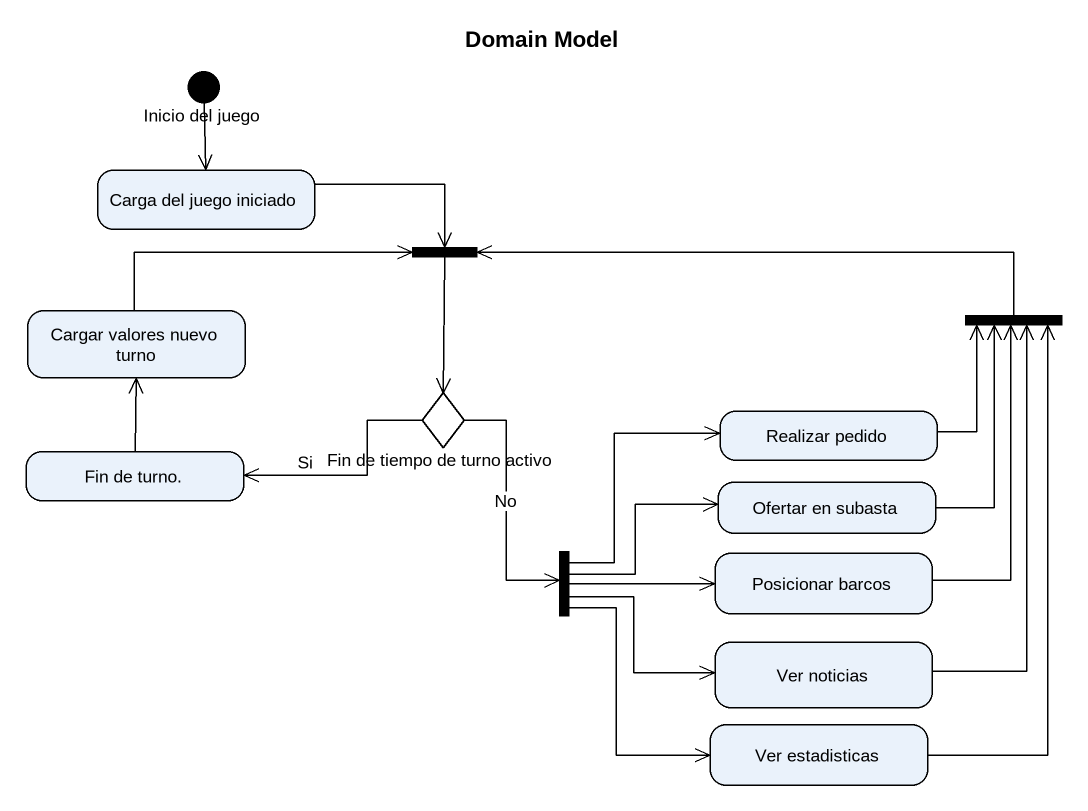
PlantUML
@startuml
title Domain Model
hide empty description
state "Inicio del juego" as Inicio_del_juego <<start>>
state "Carga del juego iniciado" as Carga_del_juego_iniciado
state fork1 <<join>>
state "Cargar valores nuevo turno" as Cargar_valores_nuevo_turno
state fork2 <<join>>
state "Fin de turno." as Fin_de_turno
state "Fin de tiempo de turno activo" as Fin_de_tiempo_de_turno <<choice>>
state "Realizar pedido" as Realizar_pedido
state "Ofertar en subasta" as Ofertar_en_subasta
state fork3 <<fork>>
state "Posicionar barcos" as Posicionar_barcos
state "Ver noticias" as Ver_noticias
state "Ver estadisticas" as Ver_estadisticas
Inicio_del_juego --> Carga_del_juego_iniciado
Carga_del_juego_iniciado -right-> fork1
fork1 --> Fin_de_tiempo_de_turno
Cargar_valores_nuevo_turno -right-> fork1
fork2 -left-> fork1
Fin_de_turno -up-> Cargar_valores_nuevo_turno
Fin_de_tiempo_de_turno -left-> Fin_de_turno : Si
Fin_de_tiempo_de_turno --> fork3 : No
Realizar_pedido -up-> fork2
Ofertar_en_subasta -up-> fork2
fork3 -right-> Realizar_pedido
fork3 -right-> Ofertar_en_subasta
fork3 -right-> Posicionar_barcos
fork3 -right-> Ver_noticias
fork3 --> Ver_estadisticas
Posicionar_barcos -up-> fork2
Ver_noticias -up-> fork2
Ver_estadisticas -up-> fork2
@enduml
